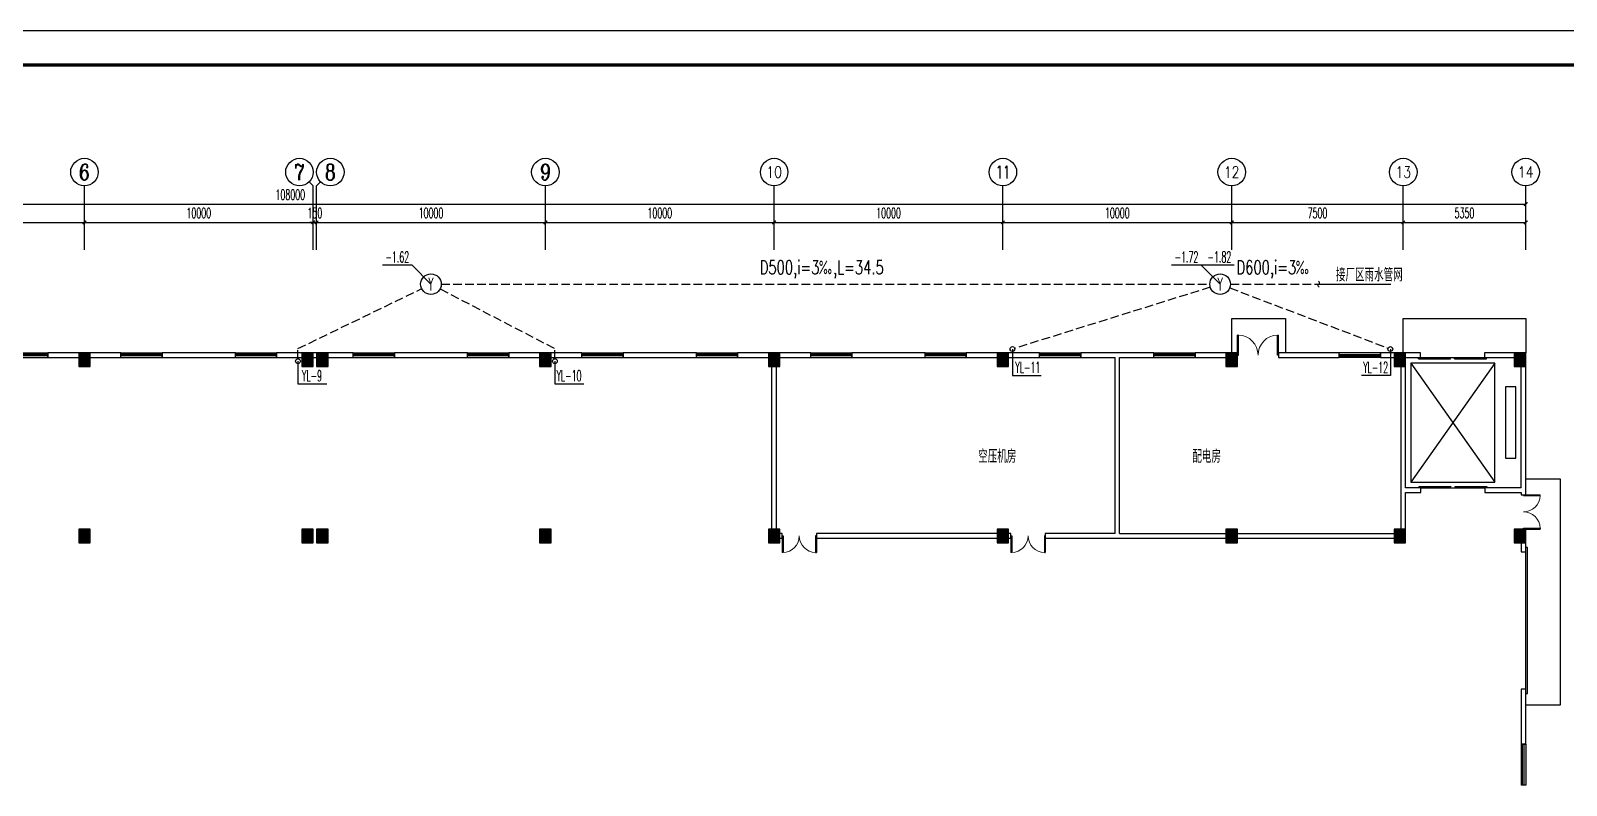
# Model space of a CAD drawing. Extents: x -620248 to 571765, y -684907 to -323071.
# Drawn here: x -190654 to -123532, y -375081 to -342104 of the extents above; entities that cross this region are included whole.
import ezdxf
from ezdxf.enums import TextEntityAlignment as Align

# ---------------------------------------------------------------- set-up
doc = ezdxf.new("R2010")
doc.units = 0
doc.header["$LTSCALE"] = 1000
doc.header["$MEASUREMENT"] = 0
doc.linetypes.add('DASH', pattern=[0.35, 0.25, -0.1])
for name, color, linetype in [('2', 2, 'Continuous'), ('4', 4, 'Continuous'), ('AXIS', 3, 'Continuous'), ('AXIS_TEXT', 7, 'Continuous'), ('EVTR', 2, 'Continuous'), ('PIPE-雨水', 222, 'DASH'), ('PUB_HATCH', 8, 'Continuous'), ('PUB_TITLE', 4, 'Continuous'), ('TWT_LEAD', 3, 'Continuous'), ('TWT_SYMB', 3, 'Continuous'), ('TWT_TEXT', 7, 'Continuous'), ('VPIPE-雨水', 222, 'DASH'), ('WALL', 7, 'Continuous'), ('WELL_雨水', 2, 'Continuous'), ('WINDOW', 4, 'Continuous')]:
    doc.layers.add(name, color=color, linetype=linetype)
doc.styles.add('_TCH_AXIS', font='COMPLEX', dxfattribs={"bigfont": 'GBCBIG'})
doc.styles.add('_TCH_DIM', font='SIMPLEX.shx', dxfattribs={"width": 0.8, "bigfont": 'GBCBIG.shx'})
doc.styles.add('_TCH_DIM_T3', font='SIMPLEX.shx', dxfattribs={"width": 0.564706, "bigfont": 'GBCBIG.shx'})
doc.styles.add('COMPLEX', font='COMPLEX')
doc.styles.add('天正', font='SIMPLEX.shx', dxfattribs={"width": 0.7, "bigfont": 'HZTXT.shx'})
doc.dimstyles.new('_TCH_ARCH&&150', dxfattribs={"dimtxt": 446.25, "dimasz": 150, "dimexe": 375, "dimexo": 450, "dimgap": 189.375, "dimtad": 1, "dimdec": 0, "dimzin": 0, "dimdsep": 46, "dimtxsty": '_TCH_DIM_T3', "dimblk": 'ARCHTICK', "dimcen": 0.09, "dimclrt": 7, "dimazin": 2, "dimtfac": 1, "dimtdec": 0, "dimtix": 1, "dimtmove": 2, "dimatfit": 3, "dimfxl": 1, "dimtolj": 1, "dimtzin": 0, "dimarcsym": 0})

# ---------------------------------------------------------------- blocks, each defined once
blk = doc.blocks.new('A$C2E844E90')
at = {"layer": 'PUB_HATCH'}
for points in [[(44750, 0), (45250, 0), (45250, 600), (44750, 600)], [(54500, 0), (55000, 0), (55000, 600), (54500, 600)], [(55150, 0), (55650, 0), (55650, 600), (55150, 600)], [(64900, 0), (65400, 0), (65400, 600), (64900, 600)], [(74900, 0), (75400, 0), (75400, 600), (74900, 600)], [(84900, 0), (85400, 0), (85400, 600), (84900, 600)], [(94900, 0), (95400, 0), (95400, 600), (94900, 600)], [(102250, 0), (102750, 0), (102750, 600), (102250, 600)], [(107500, 0), (108000, 0), (108000, 600), (107500, 600)], [(44750, -7700), (45250, -7700), (45250, -7100), (44750, -7100)], [(54500, -7700), (55000, -7700), (55000, -7100), (54500, -7100)], [(55150, -7700), (55650, -7700), (55650, -7100), (55150, -7100)], [(64900, -7700), (65400, -7700), (65400, -7100), (64900, -7100)], [(74900, -7700), (75400, -7700), (75400, -7100), (74900, -7100)], [(84900, -7700), (85400, -7700), (85400, -7100), (84900, -7100)], [(94900, -7700), (95400, -7700), (95400, -7100), (94900, -7100)], [(102250, -7700), (102750, -7700), (102750, -7100), (102250, -7100)], [(107500, -7700), (108000, -7700), (108000, -7100), (107500, -7100)]]:
    blk.add_hatch(color=7, dxfattribs=at).paths.add_polyline_path(points)
at = {"layer": 'WALL'}
for points in [[(45250, 600), (44750, 600), (44750, 0), (45250, 0)], [(55000, 600), (54500, 600), (54500, 0), (55000, 0)], [(55650, 600), (55150, 600), (55150, 0), (55650, 0)], [(65400, 600), (64900, 600), (64900, 0), (65400, 0)], [(75400, 600), (74900, 600), (74900, 0), (75400, 0)], [(85400, 600), (84900, 600), (84900, 0), (85400, 0)], [(95400, 600), (94900, 600), (94900, 0), (95400, 0)], [(102750, 600), (102250, 600), (102250, 0), (102750, 0)], [(108000, 600), (107500, 600), (107500, 0), (108000, 0)], [(45250, -7100), (44750, -7100), (44750, -7700), (45250, -7700)], [(55000, -7100), (54500, -7100), (54500, -7700), (55000, -7700)], [(55650, -7100), (55150, -7100), (55150, -7700), (55650, -7700)], [(65400, -7100), (64900, -7100), (64900, -7700), (65400, -7700)], [(75400, -7100), (74900, -7100), (74900, -7700), (75400, -7700)], [(85400, -7100), (84900, -7100), (84900, -7700), (85400, -7700)], [(95400, -7100), (94900, -7100), (94900, -7700), (95400, -7700)], [(102750, -7100), (102250, -7100), (102250, -7700), (102750, -7700)], [(108000, -7100), (107500, -7100), (107500, -7700), (108000, -7700)]]:
    blk.add_lwpolyline(points, close=True, dxfattribs=at)
blk = doc.blocks.new('$DorLib2D$00000126')
at = {"color": 0, "linetype": 'Continuous'}
for p, q in [((-0.532, 0.5), (-0.532, 0.9)), ((0.532, 0.9), (0.532, 0.5))]:
    blk.add_line(p, q, dxfattribs=at)
at = {"color": 0, "linetype": 'DASH'}
for p, q in [((-0.532, 0.9), (0.532, 0.9)), ((-0.532, 0.5), (0.532, 0.5))]:
    blk.add_line(p, q, dxfattribs=at)
blk = doc.blocks.new('_ArchTick')
at = {"color": 0, "linetype": 'ByBlock', "const_width": 0.4}
blk.add_lwpolyline([(-0.5, -0.5), (0.5, 0.5)], dxfattribs=at)
blk = doc.blocks.new('*D226')
at = {"layer": 'AXIS', "color": 0, "lineweight": -2, "transparency": 16777216}
for p, q in [((7700, 53450), (7700, 55375)), ((115700, 53450), (115700, 55375)), ((7700, 55000), (115700, 55000))]:
    blk.add_line(p, q, dxfattribs=at)
at = {"layer": 'Defpoints', "color": 0, "transparency": 16777216}
for p in [(115700, 55000), (7700, 53000), (115700, 53000)]:
    blk.add_point(p, dxfattribs=at)
at = {"layer": 'AXIS', "color": 0, "lineweight": -2, "transparency": 16777216, "xscale": 150, "yscale": 150, "zscale": 150, "rotation": 180}
blk.add_blockref('_ArchTick', (7700, 55000), dxfattribs=at)
at = {"layer": 'AXIS', "color": 0, "lineweight": -2, "transparency": 16777216, "xscale": 150, "yscale": 150, "zscale": 150}
blk.add_blockref('_ArchTick', (115700, 55000), dxfattribs=at)
at = {"layer": 'AXIS', "color": 7, "transparency": 16777216, "insert": (61700, 55412), "char_height": 446.2, "attachment_point": 5, "style": '_TCH_DIM_T3'}
blk.add_mtext('\\A1;108000', dxfattribs=at)
blk = doc.blocks.new('*D231')
at = {"layer": 'AXIS', "color": 0, "lineweight": -2, "transparency": 16777216}
for p, q in [((42700, 53450), (42700, 54575)), ((52700, 53450), (52700, 54575)), ((42700, 54200), (52700, 54200))]:
    blk.add_line(p, q, dxfattribs=at)
at = {"layer": 'Defpoints', "color": 0, "transparency": 16777216}
for p in [(52700, 54200), (42700, 53000), (52700, 53000)]:
    blk.add_point(p, dxfattribs=at)
at = {"layer": 'AXIS', "color": 0, "lineweight": -2, "transparency": 16777216, "xscale": 150, "yscale": 150, "zscale": 150, "rotation": 180}
blk.add_blockref('_ArchTick', (42700, 54200), dxfattribs=at)
at = {"layer": 'AXIS', "color": 0, "lineweight": -2, "transparency": 16777216, "xscale": 150, "yscale": 150, "zscale": 150}
blk.add_blockref('_ArchTick', (52700, 54200), dxfattribs=at)
at = {"layer": 'AXIS', "color": 7, "transparency": 16777216, "insert": (47700, 54612), "char_height": 446.2, "attachment_point": 5, "style": '_TCH_DIM_T3'}
blk.add_mtext('\\A1;10000', dxfattribs=at)
blk = doc.blocks.new('*D232')
at = {"layer": 'AXIS', "color": 0, "lineweight": -2, "transparency": 16777216}
for p, q in [((52700, 53450), (52700, 54575)), ((62700, 53450), (62700, 54575)), ((52700, 54200), (62700, 54200))]:
    blk.add_line(p, q, dxfattribs=at)
at = {"layer": 'Defpoints', "color": 0, "transparency": 16777216}
for p in [(62700, 54200), (52700, 53000), (62700, 53000)]:
    blk.add_point(p, dxfattribs=at)
at = {"layer": 'AXIS', "color": 0, "lineweight": -2, "transparency": 16777216, "xscale": 150, "yscale": 150, "zscale": 150, "rotation": 180}
blk.add_blockref('_ArchTick', (52700, 54200), dxfattribs=at)
at = {"layer": 'AXIS', "color": 0, "lineweight": -2, "transparency": 16777216, "xscale": 150, "yscale": 150, "zscale": 150}
blk.add_blockref('_ArchTick', (62700, 54200), dxfattribs=at)
at = {"layer": 'AXIS', "color": 7, "transparency": 16777216, "insert": (57700, 54612), "char_height": 446.2, "attachment_point": 5, "style": '_TCH_DIM_T3'}
blk.add_mtext('\\A1;10000', dxfattribs=at)
blk = doc.blocks.new('*D233')
at = {"layer": 'AXIS', "color": 0, "lineweight": -2, "transparency": 16777216}
for p, q in [((62700, 53450), (62700, 54575)), ((62850, 53450), (62850, 54575)), ((62700, 54200), (62550, 54200)), ((62700, 54200), (62850, 54200)), ((62850, 54200), (63000, 54200))]:
    blk.add_line(p, q, dxfattribs=at)
at = {"layer": 'Defpoints', "color": 0, "transparency": 16777216}
for p in [(62850, 54200), (62700, 53000), (62850, 53000)]:
    blk.add_point(p, dxfattribs=at)
at = {"layer": 'AXIS', "color": 0, "lineweight": -2, "transparency": 16777216, "xscale": 150, "yscale": 150, "zscale": 150}
blk.add_blockref('_ArchTick', (62700, 54200), dxfattribs=at)
at = {"layer": 'AXIS', "color": 0, "lineweight": -2, "transparency": 16777216, "xscale": 150, "yscale": 150, "zscale": 150, "rotation": 180}
blk.add_blockref('_ArchTick', (62850, 54200), dxfattribs=at)
at = {"layer": 'AXIS', "color": 7, "transparency": 16777216, "insert": (62775, 54612), "char_height": 446.2, "attachment_point": 5, "style": '_TCH_DIM_T3'}
blk.add_mtext('\\A1;150', dxfattribs=at)
blk = doc.blocks.new('*D234')
at = {"layer": 'AXIS', "color": 0, "lineweight": -2, "transparency": 16777216}
for p, q in [((62850, 53450), (62850, 54575)), ((72850, 53450), (72850, 54575)), ((62850, 54200), (72850, 54200))]:
    blk.add_line(p, q, dxfattribs=at)
at = {"layer": 'Defpoints', "color": 0, "transparency": 16777216}
for p in [(72850, 54200), (62850, 53000), (72850, 53000)]:
    blk.add_point(p, dxfattribs=at)
at = {"layer": 'AXIS', "color": 0, "lineweight": -2, "transparency": 16777216, "xscale": 150, "yscale": 150, "zscale": 150, "rotation": 180}
blk.add_blockref('_ArchTick', (62850, 54200), dxfattribs=at)
at = {"layer": 'AXIS', "color": 0, "lineweight": -2, "transparency": 16777216, "xscale": 150, "yscale": 150, "zscale": 150}
blk.add_blockref('_ArchTick', (72850, 54200), dxfattribs=at)
at = {"layer": 'AXIS', "color": 7, "transparency": 16777216, "insert": (67850, 54612), "char_height": 446.2, "attachment_point": 5, "style": '_TCH_DIM_T3'}
blk.add_mtext('\\A1;10000', dxfattribs=at)
blk = doc.blocks.new('*D235')
at = {"layer": 'AXIS', "color": 0, "lineweight": -2, "transparency": 16777216}
for p, q in [((72850, 53450), (72850, 54575)), ((82850, 53450), (82850, 54575)), ((72850, 54200), (82850, 54200))]:
    blk.add_line(p, q, dxfattribs=at)
at = {"layer": 'Defpoints', "color": 0, "transparency": 16777216}
for p in [(82850, 54200), (72850, 53000), (82850, 53000)]:
    blk.add_point(p, dxfattribs=at)
at = {"layer": 'AXIS', "color": 0, "lineweight": -2, "transparency": 16777216, "xscale": 150, "yscale": 150, "zscale": 150, "rotation": 180}
blk.add_blockref('_ArchTick', (72850, 54200), dxfattribs=at)
at = {"layer": 'AXIS', "color": 0, "lineweight": -2, "transparency": 16777216, "xscale": 150, "yscale": 150, "zscale": 150}
blk.add_blockref('_ArchTick', (82850, 54200), dxfattribs=at)
at = {"layer": 'AXIS', "color": 7, "transparency": 16777216, "insert": (77850, 54612), "char_height": 446.2, "attachment_point": 5, "style": '_TCH_DIM_T3'}
blk.add_mtext('\\A1;10000', dxfattribs=at)
blk = doc.blocks.new('*D236')
at = {"layer": 'AXIS', "color": 0, "lineweight": -2, "transparency": 16777216}
for p, q in [((82850, 53450), (82850, 54575)), ((92850, 53450), (92850, 54575)), ((82850, 54200), (92850, 54200))]:
    blk.add_line(p, q, dxfattribs=at)
at = {"layer": 'Defpoints', "color": 0, "transparency": 16777216}
for p in [(92850, 54200), (82850, 53000), (92850, 53000)]:
    blk.add_point(p, dxfattribs=at)
at = {"layer": 'AXIS', "color": 0, "lineweight": -2, "transparency": 16777216, "xscale": 150, "yscale": 150, "zscale": 150, "rotation": 180}
blk.add_blockref('_ArchTick', (82850, 54200), dxfattribs=at)
at = {"layer": 'AXIS', "color": 0, "lineweight": -2, "transparency": 16777216, "xscale": 150, "yscale": 150, "zscale": 150}
blk.add_blockref('_ArchTick', (92850, 54200), dxfattribs=at)
at = {"layer": 'AXIS', "color": 7, "transparency": 16777216, "insert": (87850, 54612), "char_height": 446.2, "attachment_point": 5, "style": '_TCH_DIM_T3'}
blk.add_mtext('\\A1;10000', dxfattribs=at)
blk = doc.blocks.new('*D237')
at = {"layer": 'AXIS', "color": 0, "lineweight": -2, "transparency": 16777216}
for p, q in [((92850, 53450), (92850, 54575)), ((102850, 53450), (102850, 54575)), ((92850, 54200), (102850, 54200))]:
    blk.add_line(p, q, dxfattribs=at)
at = {"layer": 'Defpoints', "color": 0, "transparency": 16777216}
for p in [(102850, 54200), (92850, 53000), (102850, 53000)]:
    blk.add_point(p, dxfattribs=at)
at = {"layer": 'AXIS', "color": 0, "lineweight": -2, "transparency": 16777216, "xscale": 150, "yscale": 150, "zscale": 150, "rotation": 180}
blk.add_blockref('_ArchTick', (92850, 54200), dxfattribs=at)
at = {"layer": 'AXIS', "color": 0, "lineweight": -2, "transparency": 16777216, "xscale": 150, "yscale": 150, "zscale": 150}
blk.add_blockref('_ArchTick', (102850, 54200), dxfattribs=at)
at = {"layer": 'AXIS', "color": 7, "transparency": 16777216, "insert": (97850, 54612), "char_height": 446.2, "attachment_point": 5, "style": '_TCH_DIM_T3'}
blk.add_mtext('\\A1;10000', dxfattribs=at)
blk = doc.blocks.new('*D238')
at = {"layer": 'AXIS', "color": 0, "lineweight": -2, "transparency": 16777216}
for p, q in [((102850, 53450), (102850, 54575)), ((110350, 53450), (110350, 54575)), ((102850, 54200), (110350, 54200))]:
    blk.add_line(p, q, dxfattribs=at)
at = {"layer": 'Defpoints', "color": 0, "transparency": 16777216}
for p in [(110350, 54200), (102850, 53000), (110350, 53000)]:
    blk.add_point(p, dxfattribs=at)
at = {"layer": 'AXIS', "color": 0, "lineweight": -2, "transparency": 16777216, "xscale": 150, "yscale": 150, "zscale": 150, "rotation": 180}
blk.add_blockref('_ArchTick', (102850, 54200), dxfattribs=at)
at = {"layer": 'AXIS', "color": 0, "lineweight": -2, "transparency": 16777216, "xscale": 150, "yscale": 150, "zscale": 150}
blk.add_blockref('_ArchTick', (110350, 54200), dxfattribs=at)
at = {"layer": 'AXIS', "color": 7, "transparency": 16777216, "insert": (106600, 54612), "char_height": 446.2, "attachment_point": 5, "style": '_TCH_DIM_T3'}
blk.add_mtext('\\A1;7500', dxfattribs=at)
blk = doc.blocks.new('*D239')
at = {"layer": 'AXIS', "color": 0, "lineweight": -2, "transparency": 16777216}
for p, q in [((110350, 53450), (110350, 54575)), ((115700, 53450), (115700, 54575)), ((110350, 54200), (115700, 54200))]:
    blk.add_line(p, q, dxfattribs=at)
at = {"layer": 'Defpoints', "color": 0, "transparency": 16777216}
for p in [(115700, 54200), (110350, 53000), (115700, 53000)]:
    blk.add_point(p, dxfattribs=at)
at = {"layer": 'AXIS', "color": 0, "lineweight": -2, "transparency": 16777216, "xscale": 150, "yscale": 150, "zscale": 150, "rotation": 180}
blk.add_blockref('_ArchTick', (110350, 54200), dxfattribs=at)
at = {"layer": 'AXIS', "color": 0, "lineweight": -2, "transparency": 16777216, "xscale": 150, "yscale": 150, "zscale": 150}
blk.add_blockref('_ArchTick', (115700, 54200), dxfattribs=at)
at = {"layer": 'AXIS', "color": 7, "transparency": 16777216, "insert": (113025, 54612), "char_height": 446.2, "attachment_point": 5, "style": '_TCH_DIM_T3'}
blk.add_mtext('\\A1;5350', dxfattribs=at)
blk = doc.blocks.new('$DorLib2D$00000002')
for p, q in [((-0.5, 0), (-0.5, 0.4875)), ((-0.475, 0.4875), (-0.5, 0.4875)), ((-0.475, 0), (-0.475, 0.4875)), ((0.475, 0), (0.475, 0.4875)), ((0.475, 0.4875), (0.5, 0.4875)), ((0.5, 0), (0.5, 0.4875)), ((-0.5, 0), (-0.475, 0)), ((0.5, 0), (0.475, 0))]:
    blk.add_line(p, q)
at = {"lineweight": 13}
for centre, start, end in [((-0.4875, 0), 0, 88.53072), ((0.4875, 0), 91.46928, 180)]:
    blk.add_arc(centre, 0.4875, start, end, dxfattribs=at)
blk = doc.blocks.new('$DORLIB2D$00000127')
at = {"color": 0}
for points in [[(-0.533, 0.795), (-0.533, 0.69)], [(-0.033, 0.795), (-0.533, 0.795)], [(-0.033, 0.795), (-0.033, 0.69)], [(0.533, 0.795), (0.033, 0.795)], [(0.033, 0.795), (0.033, 0.69)], [(0.533, 0.795), (0.533, 0.69)], [(-0.033, 0.69), (-0.533, 0.69)], [(0.5, 0.5), (-0.5, 0.5)], [(0.533, 0.69), (0.033, 0.69)]]:
    blk.add_lwpolyline(points, dxfattribs=at)
blk = doc.blocks.new('$TCHSYS$WIN2D')
for p, q in [((-0.5, 0.5), (0.5, 0.5)), ((-0.5, 0.5), (-0.5, -0.5)), ((0.5, 0.5), (0.5, -0.5)), ((0.5, 0.167), (-0.5, 0.167)), ((0.5, -0.167), (-0.5, -0.167)), ((-0.5, -0.5), (0.5, -0.5))]:
    blk.add_line(p, q)
blk = doc.blocks.new('_AXISO')
blk.add_circle((0, 0), 0.5)
at = {"layer": 'AXIS_TEXT', "style": 'COMPLEX', "width": 1.041667}
blk.add_attdef('A', text='', height=0.56, dxfattribs=at).set_placement((-0.25, -0.28), (0.25, -0.28), align=Align.FIT)
blk = doc.blocks.new('$TWTSYS$00000247')
at = {"elevation": 0}
blk.add_lwpolyline([(7, -101, -0.575183), (0, 0, 0.604745), (-11, 101, 16.924828)], format="xyb", dxfattribs=at)
blk = doc.blocks.new('$TwtSys$00000187')
blk.add_circle((0, 0, 0), 0.5)
blk = doc.blocks.new('A$C1DF5696A')
at = {"layer": '4'}
for points in [[(102850, 48500), (102850, 50000), (104900, 50000), (105200, 50000), (105200, 48500)], [(110350, 48500), (110350, 50000), (115700, 50000), (115700, 48500)], [(115700, 43000), (117200, 43000), (117200, 33100), (115700, 33100)]]:
    blk.add_lwpolyline(points, dxfattribs=at)
at = {"layer": 'AXIS'}
for p, q in [((52700, 53000), (52700, 55800)), ((62524.3, 55975.7), (62700, 55800)), ((62700, 53000), (62700, 55800)), ((63025.7, 55975.7), (62850, 55800)), ((62850, 53000), (62850, 55800)), ((72850, 53000), (72850, 55800)), ((82850, 53000), (82850, 55800)), ((92850, 53000), (92850, 55800)), ((102850, 53000), (102850, 55800)), ((110350, 53000), (110350, 55800)), ((115700, 53000), (115700, 55800))]:
    blk.add_line(p, q, dxfattribs=at)
at = {"layer": 'EVTR'}
for p, q in [((114355, 48050), (110675, 48050)), ((110675, 48050), (110675, 42850)), ((114355, 48050), (110675, 42850)), ((110675, 48050), (114355, 42850)), ((114355, 42850), (114355, 48050)), ((115275, 47010), (114815, 47010)), ((114815, 47010), (114815, 43890)), ((115275, 43890), (115275, 47010)), ((114815, 43890), (115275, 43890)), ((110675, 42850), (114355, 42850))]:
    blk.add_line(p, q, dxfattribs=at)
at = {"layer": 'WALL'}
for p, q in [((54300, 48500), (51100, 48500)), ((51100, 48500), (51100, 48300)), ((54300, 48300), (54300, 48500)), ((59300, 48500), (56100, 48500)), ((56100, 48500), (56100, 48300)), ((59300, 48300), (59300, 48500)), ((64450, 48500), (61100, 48500)), ((61100, 48500), (61100, 48300)), ((64450, 48300), (64450, 48500)), ((69450, 48500), (66250, 48500)), ((66250, 48500), (66250, 48300)), ((69450, 48300), (69450, 48500)), ((74450, 48500), (71250, 48500)), ((71250, 48500), (71250, 48300)), ((74450, 48300), (74450, 48500)), ((79450, 48500), (76250, 48500)), ((76250, 48500), (76250, 48300)), ((79450, 48300), (79450, 48500)), ((82850, 48500), (81250, 48500)), ((81250, 48500), (81250, 48300)), ((84450, 48500), (82850, 48500)), ((84450, 48300), (84450, 48500)), ((89450, 48500), (86250, 48500)), ((86250, 48500), (86250, 48300)), ((89450, 48300), (89450, 48500)), ((94450, 48500), (91250, 48500)), ((91250, 48500), (91250, 48300)), ((94450, 48300), (94450, 48500)), ((97850, 48500), (96250, 48500)), ((96250, 48500), (96250, 48300)), ((99450, 48500), (97850, 48500)), ((99450, 48300), (99450, 48500)), ((103100, 48500), (101250, 48500)), ((101250, 48500), (101250, 48300)), ((103100, 48300), (103100, 48500)), ((107550, 48500), (104900, 48500)), ((104900, 48500), (104900, 48300)), ((107550, 48300), (107550, 48500)), ((110350, 48500), (109350, 48500)), ((109350, 48500), (109350, 48300)), ((111100, 48500), (110350, 48500)), ((111100, 48300), (111100, 48500)), ((115700, 48500), (113900, 48500)), ((113900, 48500), (113900, 48300)), ((115700, 42500), (115700, 48500)), ((51100, 48300), (54300, 48300)), ((56100, 48300), (59300, 48300)), ((61100, 48300), (64450, 48300)), ((66250, 48300), (69450, 48300)), ((71250, 48300), (74450, 48300)), ((76250, 48300), (79450, 48300)), ((81250, 48300), (82750, 48300)), ((82750, 40400), (82750, 48300)), ((82950, 40600), (82950, 48300)), ((82950, 48300), (84450, 48300)), ((86250, 48300), (89450, 48300)), ((91250, 48300), (94450, 48300)), ((96250, 48300), (97750, 48300)), ((97750, 40600), (97750, 48300)), ((97950, 40600), (97950, 48300)), ((97950, 48300), (99450, 48300)), ((101250, 48300), (103100, 48300)), ((104900, 48300), (107550, 48300)), ((109350, 48300), (110250, 48300)), ((110250, 42500), (110250, 48300)), ((110450, 48300), (111100, 48300)), ((110450, 42600), (110450, 48300)), ((113900, 48300), (115500, 48300)), ((115500, 42600), (115500, 48300)), ((110250, 40600), (110250, 42500)), ((111115, 42600), (110450, 42600)), ((110450, 42400), (111115, 42400)), ((110450, 40400), (110450, 42400)), ((111115, 42400), (111115, 42600)), ((115500, 42600), (113915, 42600)), ((113915, 42600), (113915, 42400)), ((113915, 42400), (115500, 42400)), ((115500, 42400), (115500, 42300)), ((115500, 42300), (115700, 42300)), ((115700, 42300), (115700, 42500)), ((82750, 40400), (83200, 40400)), ((83200, 40600), (82950, 40600)), ((83200, 40400), (83200, 40600)), ((93200, 40600), (84700, 40600)), ((84700, 40600), (84700, 40400)), ((84700, 40400), (93200, 40400)), ((93200, 40400), (93200, 40600)), ((97750, 40600), (94700, 40600)), ((94700, 40600), (94700, 40400)), ((94700, 40400), (97850, 40400)), ((97850, 40400), (110450, 40400)), ((97950, 40600), (110250, 40600)), ((115700, 40800), (115500, 40800)), ((115500, 40800), (115500, 39800)), ((115700, 39800), (115700, 40800)), ((115500, 39800), (115700, 39800)), ((115700, 33800), (115500, 33800)), ((115500, 33800), (115500, 31400)), ((115700, 31400), (115700, 33800)), ((115500, 31400), (115700, 31400))]:
    blk.add_line(p, q, dxfattribs=at)
blk.add_blockref('A$C2E844E90', (7700, 47900))
at = {"layer": 'AXIS'}
ref = blk.add_blockref('_AXISO', (52700, 56400), dxfattribs=dict(at, xscale=1200, yscale=1200, zscale=1200))
ref.add_attrib('A', '6', dxfattribs={"layer": 'AXIS_TEXT', "height": 698.9, "style": '_TCH_AXIS'}).set_placement((52467, 56050.5), (52933, 56050.5), align=Align.FIT)
ref = blk.add_blockref('_AXISO', (62100, 56400), dxfattribs=dict(at, xscale=1200, yscale=1200, zscale=1200))
ref.add_attrib('A', '7', dxfattribs={"layer": 'AXIS_TEXT', "height": 698.9, "style": '_TCH_AXIS'}).set_placement((61867, 56050.5), (62333, 56050.5), align=Align.FIT)
ref = blk.add_blockref('_AXISO', (63450, 56400), dxfattribs=dict(at, xscale=1200, yscale=1200, zscale=1200))
ref.add_attrib('A', '8', dxfattribs={"layer": 'AXIS_TEXT', "height": 698.9, "style": '_TCH_AXIS'}).set_placement((63217, 56050.5), (63683, 56050.5), align=Align.FIT)
ref = blk.add_blockref('_AXISO', (72850, 56400), dxfattribs=dict(at, xscale=1200, yscale=1200, zscale=1200))
ref.add_attrib('A', '9', dxfattribs={"layer": 'AXIS_TEXT', "height": 698.9, "style": '_TCH_AXIS'}).set_placement((72617, 56050.5), (73083, 56050.5), align=Align.FIT)
ref = blk.add_blockref('_AXISO', (82850, 56400), dxfattribs=dict(at, xscale=1200, yscale=1200, zscale=1200))
ref.add_attrib('A', '10', dxfattribs={"layer": 'AXIS_TEXT', "height": 492.67, "style": '_TCH_AXIS'}).set_placement((82509.8, 56153.7), (83190.2, 56153.7), align=Align.FIT)
ref = blk.add_blockref('_AXISO', (92850, 56400), dxfattribs=dict(at, xscale=1200, yscale=1200, zscale=1200))
ref.add_attrib('A', '11', dxfattribs={"layer": 'AXIS_TEXT', "height": 553.14, "style": '_TCH_AXIS'}).set_placement((92533.9, 56123.4), (93166.1, 56123.4), align=Align.FIT)
ref = blk.add_blockref('_AXISO', (102850, 56400), dxfattribs=dict(at, xscale=1200, yscale=1200, zscale=1200))
ref.add_attrib('A', '12', dxfattribs={"layer": 'AXIS_TEXT', "height": 492.67, "style": '_TCH_AXIS'}).set_placement((102509.8, 56153.7), (103190.2, 56153.7), align=Align.FIT)
ref = blk.add_blockref('_AXISO', (110350, 56400), dxfattribs=dict(at, xscale=1200, yscale=1200, zscale=1200))
ref.add_attrib('A', '13', dxfattribs={"layer": 'AXIS_TEXT', "height": 492.67, "style": '_TCH_AXIS'}).set_placement((110009.8, 56153.7), (110690.2, 56153.7), align=Align.FIT)
ref = blk.add_blockref('_AXISO', (115700, 56400), dxfattribs=dict(at, xscale=1200, yscale=1200, zscale=1200))
ref.add_attrib('A', '14', dxfattribs={"layer": 'AXIS_TEXT', "height": 471.11, "style": '_TCH_AXIS'}).set_placement((115352.3, 56164.4), (116047.7, 56164.4), align=Align.FIT)
at = {"layer": 'WINDOW'}
for name, p, xscale, yscale, zscale, rotation in [('$DorLib2D$00000002', (104000, 48400), 1800, -1800, 1800, 180), ('$TCHSYS$WIN2D', (50200, 48400), -1800, 200, -1800, 180.0000000000001), ('$TCHSYS$WIN2D', (55200, 48400), -1800, 200, -1800, 180.0000000000001), ('$TCHSYS$WIN2D', (60200, 48400), -1800, 200, -1800, 180.0000000000001), ('$TCHSYS$WIN2D', (65350, 48400), -1800, 200, -1800, 180.0000000000001), ('$TCHSYS$WIN2D', (70350, 48400), -1800, 200, -1800, 180.0000000000001), ('$TCHSYS$WIN2D', (75350, 48400), -1800, 200, -1800, 180.0000000000001), ('$TCHSYS$WIN2D', (80350, 48400), -1800, 200, -1800, 180.0000000000001), ('$TCHSYS$WIN2D', (85350, 48400), -1800, 200, -1800, 180.0000000000002), ('$TCHSYS$WIN2D', (90350, 48400), -1800, 200, -1800, 180.0000000000002), ('$TCHSYS$WIN2D', (95350, 48400), -1800, 200, -1800, 180.0000000000002), ('$TCHSYS$WIN2D', (100350, 48400), -1800, 200, -1800, 180), ('$TCHSYS$WIN2D', (108450, 48400), 1800, 200, 1800, 180), ('$DORLIB2D$00000127', (112500, 48400), 2800, 200, 2800, 180), ('$DORLIB2D$00000127', (112515, 42500), 2800, -200, 2800, 180), ('$DorLib2D$00000002', (115600, 41550), 1500, -1500, 1500, 90), ('$DorLib2D$00000002', (83950, 40500), 1500, -1500, 1500, 359.9999999999992), ('$DorLib2D$00000002', (93950, 40500), 1500, -1500, 1500, 359.9999999999992), ('$DorLib2D$00000126', (115600, 36800), 6000, -200, 6000, 90), ('$TCHSYS$WIN2D', (115600, 30500), -1800, -200, -1800, 90)]:
    blk.add_blockref(name, p, dxfattribs=dict(at, xscale=xscale, yscale=yscale, zscale=zscale, rotation=rotation))
at = {"layer": 'TWT_TEXT', "style": '_TCH_DIM', "width": 0.8}
for s, p in [('空压机房', (91769.7, 43687.5)), ('配电房', (101129.7, 43687.5))]:
    blk.add_text(s, height=578.72, dxfattribs=at).set_placement(p)
at = {"layer": 'AXIS'}
for p1, p2, distance, picture, middle in [((7700, 53000), (115700, 53000), 2000, '*D226', (61700, 55412.5)), ((42700, 53000), (52700, 53000), 1200, '*D231', (47700, 54612.5)), ((52700, 53000), (62700, 53000), 1200, '*D232', (57700, 54612.5)), ((62700, 53000), (62850, 53000), 1200, '*D233', (62775, 54612.5)), ((62850, 53000), (72850, 53000), 1200, '*D234', (67850, 54612.5)), ((72850, 53000), (82850, 53000), 1200, '*D235', (77850, 54612.5)), ((82850, 53000), (92850, 53000), 1200, '*D236', (87850, 54612.5)), ((92850, 53000), (102850, 53000), 1200, '*D237', (97850, 54612.5)), ((102850, 53000), (110350, 53000), 1200, '*D238', (106600, 54612.5)), ((110350, 53000), (115700, 53000), 1200, '*D239', (113025, 54612.5))]:
    dim = blk.add_aligned_dim(p1=p1, p2=p2, distance=distance, dimstyle='_TCH_ARCH&&150', dxfattribs=at)
    dim.commit()
    dim.dimension.update_dxf_attribs({"geometry": picture, "text_midpoint": middle})

msp = doc.modelspace()

# ---------------------------------------------------------------- linework, layer by layer
at = {"layer": 'PIPE-雨水', "linetype": 'DASH', "ltscale": 1.5}
for p, q in [((-178972.8, -355996.1), (-173563.9, -353376.8)), ((-172759.6, -353388.2), (-167741.9, -355996.1)), ((-172708.9, -353180.6), (-139113.3, -353180.6)), ((-139092.9, -353314.7), (-147641.7, -355983.9)), ((-138242.8, -353340.8), (-131320.9, -355977.8)), ((-138213.3, -353180.6), (-134349, -353180.6)), ((-178972.8, -356441.1), (-178972.8, -355996.1)), ((-167741.9, -356441.1), (-167741.9, -355996.1))]:
    msp.add_line(p, q, dxfattribs=at)
at = {"layer": 'PUB_TITLE'}
msp.add_lwpolyline([(-247209.4, -431203.7), (-89559.4, -431203.7), (-89559.4, -342103.7), (-247209.4, -342103.7)], close=True, dxfattribs=at)
at = {"layer": 'PUB_TITLE', "const_width": 150}
msp.add_lwpolyline([(-243459.4, -429703.7), (-91059.4, -429703.7), (-91059.4, -343603.7), (-243459.4, -343603.7)], close=True, dxfattribs=at)
at = {"layer": 'TWT_LEAD'}
for p, q in [((-173985.9, -352353.7), (-175277.6, -352353.7)), ((-173158.9, -353180.6), (-173985.9, -352353.7)), ((-139490.3, -352353.7), (-140782, -352353.7)), ((-138663.3, -353180.6), (-139490.3, -352353.7)), ((-138052.1, -352353.7), (-139490.3, -352353.7)), ((-134349, -353180.6), (-133726.7, -353180.6)), ((-133726.7, -353180.6), (-131207.2, -353180.6)), ((-147741.9, -356015.2), (-147741.9, -357177.4)), ((-131222.8, -356015.2), (-131222.8, -357177.4)), ((-178972.8, -356546.1), (-178972.8, -357542.9)), ((-167741.9, -356546.1), (-167741.9, -357542.9)), ((-178972.8, -357542.9), (-177711.2, -357542.9)), ((-167741.9, -357542.9), (-166480.2, -357542.9)), ((-147741.9, -357177.4), (-146480.2, -357177.4)), ((-131222.8, -357177.4), (-132484.5, -357177.4))]:
    msp.add_line(p, q, dxfattribs=at)
at = {"layer": 'TWT_SYMB'}
for points in [[(-157785.5, -352980.6, 0, 0, 0), (-154583.4, -352980.6, 120, 0, 0), (-154133.4, -352980.6, 0, 0, 0)], [(-137492.2, -352980.6, 0, 0, 0), (-135618.9, -352980.6, 120, 0, 0), (-135168.9, -352980.6, 0, 0, 0)]]:
    msp.add_lwpolyline(points, format="xyseb", dxfattribs=at)
at = {"layer": 'VPIPE-雨水', "linetype": 'Continuous'}
for centre in [(-147741.9, -356015.2), (-131222.8, -356015.2), (-178972.8, -356546.1), (-167741.9, -356546.1)]:
    msp.add_circle(centre, 105, dxfattribs=at)

# ---------------------------------------------------------------- block references
at = {"layer": '2', "xscale": 1.3, "yscale": 1.3, "zscale": 1.3}
msp.add_blockref('$TWTSYS$00000247', (-134349.4, -353180.6, 0), dxfattribs=at)
at = {"layer": 'WALL'}
msp.add_blockref('A$C1DF5696A', (-241007.3, -404680.6), dxfattribs=at)
at = {"layer": 'WELL_雨水', "xscale": 900, "yscale": 900, "zscale": 900}
for p in [(-173158.9, -353180.6), (-138663.3, -353180.6)]:
    msp.add_blockref('$TwtSys$00000187', p, dxfattribs=at)

# ---------------------------------------------------------------- texts
at = {"layer": 'TWT_LEAD', "color": 7}
for s, height, style, width, p in [('-1.62', 480, '天正', 0.525, (-175147.8, -352233.7)), ('-1.72', 480, '天正', 0.525, (-140652.1, -352233.7)), ('接厂区雨水管网', 578.72, '_TCH_DIM', 0.8, (-133600.6, -353060.6)), ('YL-9', 480, '天正', 0.525, (-178798, -357422.9)), ('YL-10', 480, '天正', 0.525, (-167669.1, -357422.9)), ('YL-11', 480, '天正', 0.525, (-147615.1, -357057.4)), ('YL-12', 480, '天正', 0.525, (-132411.6, -357057.4))]:
    msp.add_text(s, height=height, dxfattribs=dict(at, style=style, width=width)).set_placement(p)
at = {"layer": 'TWT_SYMB', "color": 7, "style": '天正', "width": 0.7}
for s, p in [('D500,i=3‰,L=34.5', (-158789.4, -352746.3)), ('D600,i=3‰', (-137945.9, -352746.3))]:
    msp.add_text(s, height=600, dxfattribs=at).set_placement(p)
at = {"layer": 'TWT_TEXT', "style": '天正', "width": 0.525}
for s, height, p in [('-1.82', 480, (-139212.7, -352233.7)), ('Y', 540, (-173266.9, -353450.6)), ('Y', 540, (-138771.3, -353450.6))]:
    msp.add_text(s, height=height, dxfattribs=at).set_placement(p)

doc.saveas('drawing.dxf')
